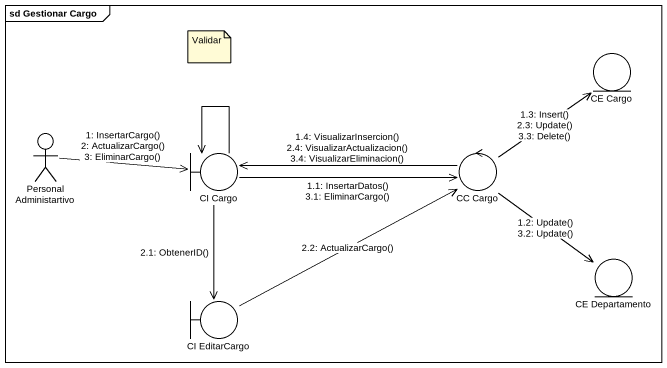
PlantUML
@startuml
mainframe sd Gestionar Cargo
entity "CE Cargo" as CE_Cargo
actor "Personal Administartivo" as Personal_Administartivo
boundary "CI Cargo" as CI_Cargo
control "CC Cargo" as CC_Cargo
entity "CE Departamento" as CE_Departamento
boundary "CI EditarCargo" as CI_EditarCargo
CI_Cargo --> CI_Cargo
Personal_Administartivo -right-> CI_Cargo : 1: InsertarCargo()\n2: ActualizarCargo()\n3: EliminarCargo()
CI_Cargo -right-> CC_Cargo : 1.1: InsertarDatos()\n3.1: EliminarCargo()
CC_Cargo --> CE_Departamento : 1.2: Update()\n3.2: Update()
CC_Cargo -up-> CE_Cargo : 1.3: Insert()\n2.3: Update()\n3.3: Delete()
CC_Cargo -left-> CI_Cargo : 1.4: VisualizarInsercion()\n2.4: VisualizarActualizacion()\n3.4: VisualizarEliminacion()
CI_Cargo --> CI_EditarCargo : 2.1: ObtenerID()
CI_EditarCargo -right-> CC_Cargo : 2.2: ActualizarCargo()
note as N1
  Validar
end note
@enduml
